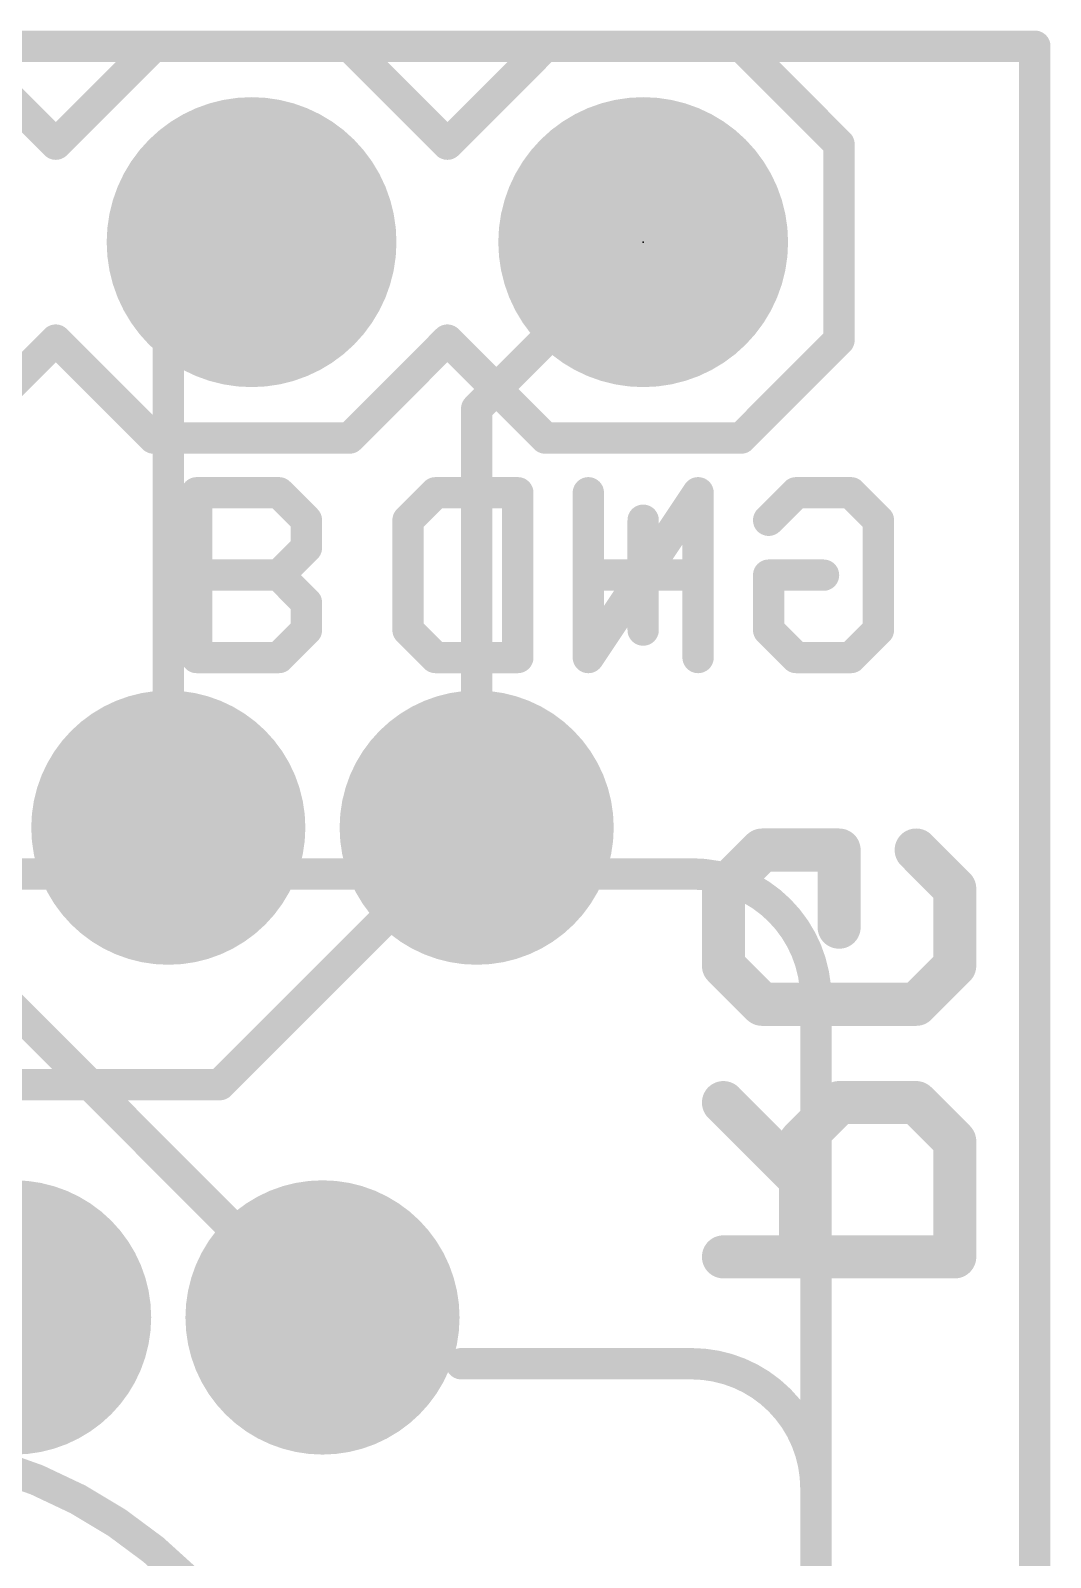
# Model space of a CAD drawing. Extents: x -17.8 to 15.3, y -5.1 to 28.
# Drawn here: x 8.73 to 15.34, y 18.14 to 28.04 of the extents above; entities that cross this region are included whole.
import ezdxf

# ---------------------------------------------------------------- set-up
doc = ezdxf.new("R2010")
doc.units = 0
for name, color, linetype in [('1', 12, 'CONTINUOUS'), ('16', 132, 'CONTINUOUS'), ('17', 110, 'CONTINUOUS'), ('20', 53, 'CONTINUOUS'), ('21', 41, 'CONTINUOUS'), ('22', 40, 'CONTINUOUS'), ('23', 53, 'CONTINUOUS'), ('51', 53, 'CONTINUOUS')]:
    doc.layers.add(name, color=color, linetype=linetype)

# ---------------------------------------------------------------- blocks, each defined once
blk = doc.blocks.new('RECT')
blk.add_solid([(-0.5, -0.5), (0.5, -0.5), (-0.5, 0.5), (0.5, 0.5)])
blk = doc.blocks.new('ROUNDP')
at = {"const_width": 0.5}
blk.add_lwpolyline([(0, -0.25, 1), (0, 0.25, 1), (0, -0.25)], format="xyb", dxfattribs=at)

msp = doc.modelspace()

# ---------------------------------------------------------------- linework, layer by layer
at = {"layer": '1', "const_width": 0.2032}
for points in [[(9.62, 26.13), (10.16, 26.67)], [(11.62, 25.59), (12.7, 26.67)], [(9.62, 22.875), (9.62, 26.13)], [(11.62, 22.875), (11.62, 25.59)], [(9.954, 21.209), (11.62, 22.875)], [(6.129, 21.209), (9.954, 21.209)]]:
    msp.add_lwpolyline(points, dxfattribs=at)
at = {"layer": '1', "const_width": 0.1016}
for points in [[(10.1959, 26.6341, 1), (10.1241, 26.7059)], [(12.7359, 26.6341, 1), (12.6641, 26.7059)], [(9.6708, 26.13, 1), (9.5692, 26.13)], [(9.5841, 26.1659, 1), (9.6559, 26.0941)], [(11.6708, 25.59, 1), (11.5692, 25.59)], [(11.5841, 25.6259, 1), (11.6559, 25.5541)], [(11.6559, 22.8391, 1), (11.5841, 22.9109)], [(9.5692, 22.875, 1), (9.6708, 22.875)], [(11.5692, 22.875, 1), (11.6708, 22.875)], [(9.9181, 21.2449, 1), (9.9899, 21.1731)], [(9.954, 21.1582, 1), (9.954, 21.2598)]]:
    msp.add_lwpolyline(points, format="xyb", dxfattribs=at)
at = {"layer": '16', "const_width": 0.2032}
msp.add_lwpolyline([(10.62, 19.7), (7.62, 22.7)], dxfattribs=at)
at = {"layer": '16', "const_width": 0.1016}
msp.add_lwpolyline([(10.5841, 19.6641, 1), (10.6559, 19.7359)], format="xyb", dxfattribs=at)
at = {"layer": '20', "const_width": 0.2032}
for points in [[(0, 27.94), (15.24, 27.94)], [(15.24, 27.94), (15.24, 0)]]:
    msp.add_lwpolyline(points, dxfattribs=at)
at = {"layer": '20', "const_width": 0.1016}
for points in [[(15.2908, 27.94, 1), (15.1892, 27.94)], [(15.24, 27.8892, 1), (15.24, 27.9908)]]:
    msp.add_lwpolyline(points, format="xyb", dxfattribs=at)
at = {"layer": '21', "const_width": 0.2032}
for points in [[(8.255, 27.94), (8.89, 27.305)], [(8.89, 27.305), (9.525, 27.94)], [(9.525, 27.94), (10.795, 27.94)], [(10.795, 27.94), (11.43, 27.305)], [(11.43, 27.305), (12.065, 27.94)], [(12.065, 27.94), (13.335, 27.94)], [(13.97, 27.305), (13.335, 27.94)], [(13.97, 26.035), (13.97, 27.305)], [(8.89, 26.035), (8.255, 25.4)], [(9.525, 25.4), (8.89, 26.035)], [(11.43, 26.035), (10.795, 25.4)], [(12.065, 25.4), (11.43, 26.035)], [(13.335, 25.4), (13.97, 26.035)], [(10.795, 25.4), (9.525, 25.4)], [(13.335, 25.4), (12.065, 25.4)], [(9.8039, 23.9776), (9.8039, 25.0453)], [(9.8039, 25.0453), (10.3378, 25.0453)], [(10.3378, 25.0453), (10.5157, 24.8674)], [(10.5157, 24.8674), (10.5157, 24.6894)], [(12.6998, 24.8674), (12.6998, 24.1556)], [(10.5157, 24.6894), (10.3378, 24.5115)], [(9.8039, 24.5115), (10.3378, 24.5115)], [(10.3378, 24.5115), (10.5157, 24.3335)], [(12.3439, 24.5115), (13.0557, 24.5115)], [(10.5157, 24.3335), (10.5157, 24.1556)], [(10.5157, 24.1556), (10.3378, 23.9776)], [(10.3378, 23.9776), (9.8039, 23.9776)], [(13.0138, 22.575), (11.52, 22.575)], [(13.82, 17.575), (13.82, 21.7688)]]:
    msp.add_lwpolyline(points, dxfattribs=at)
at = {"layer": '21'}
for points, const_width in [([(9.525, 27.9908, 1), (9.525, 27.8892)], 0.1016), ([(9.5609, 27.9041, 1), (9.4891, 27.9759)], 0.1016), ([(10.8309, 27.9759, 1), (10.7591, 27.9041)], 0.1016), ([(10.795, 27.8892, 1), (10.795, 27.9908)], 0.1016), ([(12.065, 27.9908, 1), (12.065, 27.8892)], 0.1016), ([(12.1009, 27.9041, 1), (12.0291, 27.9759)], 0.1016), ([(13.3709, 27.9759, 1), (13.2991, 27.9041)], 0.1016), ([(13.335, 27.8892, 1), (13.335, 27.9908)], 0.1016), ([(8.8541, 27.3409, 1), (8.9259, 27.2691)], 0.1016), ([(8.8541, 27.2691, 1), (8.9259, 27.3409)], 0.1016), ([(11.3941, 27.3409, 1), (11.4659, 27.2691)], 0.1016), ([(11.3941, 27.2691, 1), (11.4659, 27.3409)], 0.1016), ([(14.0208, 27.305, 1), (13.9192, 27.305)], 0.1016), ([(13.9341, 27.2691, 1), (14.0059, 27.3409)], 0.1016), ([(8.9259, 26.0709, 1), (8.8541, 25.9991)], 0.1016), ([(8.9259, 25.9991, 1), (8.8541, 26.0709)], 0.1016), ([(11.4659, 26.0709, 1), (11.3941, 25.9991)], 0.1016), ([(11.4659, 25.9991, 1), (11.3941, 26.0709)], 0.1016), ([(14.0059, 25.9991, 1), (13.9341, 26.0709)], 0.1016), ([(13.9192, 26.035, 1), (14.0208, 26.035)], 0.1016), ([(9.525, 25.4508, 1), (9.525, 25.3492)], 0.1016), ([(9.4891, 25.3641, 1), (9.5609, 25.4359)], 0.1016), ([(10.7591, 25.4359, 1), (10.8309, 25.3641)], 0.1016), ([(10.795, 25.3492, 1), (10.795, 25.4508)], 0.1016), ([(12.065, 25.4508, 1), (12.065, 25.3492)], 0.1016), ([(12.0291, 25.3641, 1), (12.1009, 25.4359)], 0.1016), ([(13.2991, 25.4359, 1), (13.3709, 25.3641)], 0.1016), ([(13.335, 25.3492, 1), (13.335, 25.4508)], 0.1016), ([(9.8547, 25.0453, 1), (9.7531, 25.0453)], 0.1016), ([(9.8039, 25.0961, 1), (9.8039, 24.9945)], 0.1016), ([(10.3737, 25.0812, 1), (10.3018, 25.0094)], 0.1016), ([(10.3378, 24.9945, 1), (10.3378, 25.0961)], 0.1016), ([(10.5665, 24.8674, 1), (10.4649, 24.8674)], 0.1016), ([(10.4798, 24.8314, 1), (10.5516, 24.9033)], 0.1016), ([(12.7506, 24.8674, 1), (12.649, 24.8674)], 0.1016), ([(10.5516, 24.6535, 1), (10.4798, 24.7253)], 0.1016), ([(10.4649, 24.6894, 1), (10.5665, 24.6894)], 0.1016), ([(9.8039, 24.5623, 1), (9.8039, 24.4607)], 0.1016), ([(10.3737, 24.5474, 1), (10.3018, 24.4755)], 0.1016), ([(10.3018, 24.5474, 1), (10.3737, 24.4755)], 0.1016), ([(10.3378, 24.4607, 1), (10.3378, 24.5623)], 0.1016), ([(12.3439, 24.5623, 1), (12.3439, 24.4607)], 0.1016), ([(13.0557, 24.4607, 1), (13.0557, 24.5623)], 0.1016), ([(10.5665, 24.3335, 1), (10.4649, 24.3335)], 0.1016), ([(10.4798, 24.2976, 1), (10.5516, 24.3694)], 0.1016), ([(10.5516, 24.1196, 1), (10.4798, 24.1915)], 0.1016), ([(10.4649, 24.1556, 1), (10.5665, 24.1556)], 0.1016), ([(12.649, 24.1556, 1), (12.7506, 24.1556)], 0.1016), ([(9.8039, 24.0284, 1), (9.8039, 23.9268)], 0.1016), ([(10.3018, 24.0135, 1), (10.3737, 23.9417)], 0.1016), ([(10.3378, 23.9268, 1), (10.3378, 24.0284)], 0.1016), ([(9.7531, 23.9776, 1), (9.8547, 23.9776)], 0.1016), ([(11.52, 22.6258, 1), (11.52, 22.5242)], 0.1016), ([(13.82, 21.7688, 0.4142), (13.0138, 22.575)], 0.2032), ([(13.0138, 22.6258, 1), (13.0138, 22.5242)], 0.1016), ([(13.0138, 22.5242, 1), (13.0138, 22.6258)], 0.1016), ([(13.8708, 21.7688, 1), (13.7692, 21.7688)], 0.1016), ([(13.7692, 21.7688, 1), (13.8708, 21.7688)], 0.1016), ([(7.62, 12.875, 1), (7.62, 18.875, 1), (7.62, 12.875)], 0.2032)]:
    msp.add_lwpolyline(points, format="xyb", dxfattribs=dict(at, const_width=const_width))
at = {"layer": '22'}
for points, const_width in [([(11.1749, 24.8674), (11.3528, 25.0453)], 0.2032), ([(11.3528, 25.0453), (11.8867, 25.0453)], 0.2032), ([(11.8867, 25.0453), (11.8867, 23.9776)], 0.2032), ([(13.0561, 25.0453), (12.3443, 23.9776)], 0.2032), ([(12.3443, 23.9776), (12.3443, 25.0453)], 0.2032), ([(13.0561, 23.9776), (13.0561, 25.0453)], 0.2032), ([(13.5137, 24.8674), (13.6916, 25.0453)], 0.2032), ([(13.6916, 25.0453), (14.0475, 25.0453)], 0.2032), ([(14.0475, 25.0453), (14.2255, 24.8674)], 0.2032), ([(11.1749, 24.1556), (11.1749, 24.8674)], 0.2032), ([(14.2255, 24.8674), (14.2255, 24.1556)], 0.2032), ([(13.5137, 24.1556), (13.5137, 24.5115)], 0.2032), ([(13.5137, 24.5115), (13.8696, 24.5115)], 0.2032), ([(11.3528, 23.9776), (11.1749, 24.1556)], 0.2032), ([(13.6916, 23.9776), (13.5137, 24.1556)], 0.2032), ([(14.2255, 24.1556), (14.0475, 23.9776)], 0.2032), ([(11.8867, 23.9776), (11.3528, 23.9776)], 0.2032), ([(14.0475, 23.9776), (13.6916, 23.9776)], 0.2032), ([(13.2207, 22.4796), (13.4707, 22.7296)], 0.2794), ([(13.4707, 22.7296), (13.9706, 22.7296)], 0.2794), ([(13.9706, 22.7296), (13.9706, 22.2297)], 0.2794), ([(14.4706, 22.7296), (14.7206, 22.4796)], 0.2794), ([(13.2207, 21.9797), (13.2207, 22.4796)], 0.2794), ([(14.7206, 22.4796), (14.7206, 21.9797)], 0.2794), ([(13.4707, 21.7297), (13.2207, 21.9797)], 0.2794), ([(14.7206, 21.9797), (14.4706, 21.7297)], 0.2794), ([(14.4706, 21.7297), (13.4707, 21.7297)], 0.2794), ([(13.7207, 20.5925), (13.2207, 21.0925)], 0.2794), ([(13.9706, 21.0925), (13.7207, 20.8425)], 0.2794), ([(14.4706, 21.0925), (13.9706, 21.0925)], 0.2794), ([(14.7206, 20.8425), (14.4706, 21.0925)], 0.2794), ([(13.7207, 20.8425), (13.7207, 20.0925)], 0.2794), ([(14.7206, 20.0925), (14.7206, 20.8425)], 0.2794), ([(13.2207, 20.0925), (14.7206, 20.0925)], 0.2794), ([(13.0138, 19.4), (11.52, 19.4)], 0.2032), ([(13.82, 14.4), (13.82, 18.5938)], 0.2032)]:
    msp.add_lwpolyline(points, dxfattribs=dict(at, const_width=const_width))
for points, const_width in [([(11.3528, 25.0961, 1), (11.3528, 24.9945)], 0.1016), ([(11.3888, 25.0094, 1), (11.3169, 25.0812)], 0.1016), ([(11.9375, 25.0453, 1), (11.8359, 25.0453)], 0.1016), ([(11.8867, 24.9945, 1), (11.8867, 25.0961)], 0.1016), ([(12.3951, 25.0453, 1), (12.2935, 25.0453)], 0.1016), ([(13.1069, 25.0453, 1), (13.0053, 25.0453)], 0.1016), ([(13.0984, 25.0171, 1), (13.0138, 25.0735)], 0.1016), ([(13.6916, 25.0961, 1), (13.6916, 24.9945)], 0.1016), ([(13.7276, 25.0094, 1), (13.6557, 25.0812)], 0.1016), ([(14.0835, 25.0812, 1), (14.0116, 25.0094)], 0.1016), ([(14.0475, 24.9945, 1), (14.0475, 25.0961)], 0.1016), ([(11.2257, 24.8674, 1), (11.1241, 24.8674)], 0.1016), ([(11.139, 24.9033, 1), (11.2108, 24.8314)], 0.1016), ([(13.4778, 24.9033, 1), (13.5496, 24.8314)], 0.1016), ([(14.2763, 24.8674, 1), (14.1747, 24.8674)], 0.1016), ([(14.1896, 24.8314, 1), (14.2614, 24.9033)], 0.1016), ([(13.5645, 24.5115, 1), (13.4629, 24.5115)], 0.1016), ([(13.5137, 24.5623, 1), (13.5137, 24.4607)], 0.1016), ([(13.8696, 24.4607, 1), (13.8696, 24.5623)], 0.1016), ([(11.2108, 24.1915, 1), (11.139, 24.1196)], 0.1016), ([(13.5496, 24.1915, 1), (13.4778, 24.1196)], 0.1016), ([(14.2614, 24.1196, 1), (14.1896, 24.1915)], 0.1016), ([(11.1241, 24.1556, 1), (11.2257, 24.1556)], 0.1016), ([(13.4629, 24.1556, 1), (13.5645, 24.1556)], 0.1016), ([(14.1747, 24.1556, 1), (14.2763, 24.1556)], 0.1016), ([(11.3528, 24.0284, 1), (11.3528, 23.9268)], 0.1016), ([(11.3169, 23.9417, 1), (11.3888, 24.0135)], 0.1016), ([(11.8867, 23.9268, 1), (11.8867, 24.0284)], 0.1016), ([(12.302, 24.0058, 1), (12.3866, 23.9494)], 0.1016), ([(13.6916, 24.0284, 1), (13.6916, 23.9268)], 0.1016), ([(13.6557, 23.9417, 1), (13.7276, 24.0135)], 0.1016), ([(14.0116, 24.0135, 1), (14.0835, 23.9417)], 0.1016), ([(14.0475, 23.9268, 1), (14.0475, 24.0284)], 0.1016), ([(11.8359, 23.9776, 1), (11.9375, 23.9776)], 0.1016), ([(12.2935, 23.9776, 1), (12.3951, 23.9776)], 0.1016), ([(13.0053, 23.9776, 1), (13.1069, 23.9776)], 0.1016), ([(13.4707, 22.7995, 1), (13.4707, 22.6598)], 0.1397), ([(13.5201, 22.6802, 1), (13.4213, 22.779)], 0.1397), ([(14.0405, 22.7296, 1), (13.9008, 22.7296)], 0.1397), ([(13.9706, 22.6598, 1), (13.9706, 22.7995)], 0.1397), ([(14.52, 22.779, 1), (14.4212, 22.6802)], 0.1397), ([(13.2906, 22.4796, 1), (13.1509, 22.4796)], 0.1397), ([(13.1713, 22.529, 1), (13.2701, 22.4302)], 0.1397), ([(14.7904, 22.4796, 1), (14.6507, 22.4796)], 0.1397), ([(14.6712, 22.4302, 1), (14.77, 22.529)], 0.1397), ([(13.9008, 22.2297, 1), (14.0405, 22.2297)], 0.1397), ([(13.2701, 22.0291, 1), (13.1713, 21.9303)], 0.1397), ([(14.77, 21.9303, 1), (14.6712, 22.0291)], 0.1397), ([(13.1509, 21.9797, 1), (13.2906, 21.9797)], 0.1397), ([(14.6507, 21.9797, 1), (14.7904, 21.9797)], 0.1397), ([(13.4707, 21.7995, 1), (13.4707, 21.6599)], 0.1397), ([(13.4213, 21.6803, 1), (13.5201, 21.7791)], 0.1397), ([(14.4212, 21.7791, 1), (14.52, 21.6803)], 0.1397), ([(14.4706, 21.6599, 1), (14.4706, 21.7995)], 0.1397), ([(13.2701, 21.1419, 1), (13.1713, 21.0431)], 0.1397), ([(13.9706, 21.1623, 1), (13.9706, 21.0226)], 0.1397), ([(14.02, 21.0431, 1), (13.9212, 21.1419)], 0.1397), ([(14.52, 21.1419, 1), (14.4212, 21.0431)], 0.1397), ([(14.4706, 21.0226, 1), (14.4706, 21.1623)], 0.1397), ([(13.7905, 20.8425, 1), (13.6508, 20.8425)], 0.1397), ([(13.6713, 20.8919, 1), (13.7701, 20.7931)], 0.1397), ([(14.7904, 20.8425, 1), (14.6507, 20.8425)], 0.1397), ([(14.6712, 20.7931, 1), (14.77, 20.8919)], 0.1397), ([(13.6713, 20.5431, 1), (13.7701, 20.6419)], 0.1397), ([(13.2207, 20.1624, 1), (13.2207, 20.0227)], 0.1397), ([(14.7206, 20.0227, 1), (14.7206, 20.1624)], 0.1397), ([(13.6508, 20.0925, 1), (13.7905, 20.0925)], 0.1397), ([(14.6507, 20.0925, 1), (14.7904, 20.0925)], 0.1397), ([(11.52, 19.4508, 1), (11.52, 19.3492)], 0.1016), ([(13.82, 18.5938, 0.4142), (13.0138, 19.4)], 0.2032), ([(13.0138, 19.4508, 1), (13.0138, 19.3492)], 0.1016), ([(13.0138, 19.3492, 1), (13.0138, 19.4508)], 0.1016), ([(13.8708, 18.5938, 1), (13.7692, 18.5938)], 0.1016), ([(13.7692, 18.5938, 1), (13.8708, 18.5938)], 0.1016)]:
    msp.add_lwpolyline(points, format="xyb", dxfattribs=dict(at, const_width=const_width))
at = {"layer": '23'}
msp.add_point((12.7, 26.67), dxfattribs=at)
at = {"layer": '51', "const_width": 0.2032}
msp.add_lwpolyline([(3.72, 22.575), (11.52, 22.575)], dxfattribs=at)
at = {"layer": '51', "const_width": 0.1016}
msp.add_lwpolyline([(11.52, 22.5242, 1), (11.52, 22.6258)], format="xyb", dxfattribs=at)

# ---------------------------------------------------------------- block references
at = {"layer": '17'}
for p, xscale, yscale, rotation in [((10.16, 26.67), 1.8796, 1.8796, 270), ((10.16, 26.67), 1.8796, 1.8796, 270), ((12.7, 26.67), 1.8796, 1.8796, 270), ((12.7, 26.67), 1.8796, 1.8796, 270), ((8.62, 19.7), 1.778, 1.778, 180), ((8.62, 19.7), 1.778, 1.778, 180), ((10.62, 19.7), 1.778, 1.778, 180), ((10.62, 19.7), 1.778, 1.778, 180)]:
    msp.add_blockref('ROUNDP', p, dxfattribs=dict(at, xscale=xscale, yscale=yscale, rotation=rotation))
at = {"layer": '17', "xscale": 1.778, "yscale": 1.778}
for p in [(9.62, 22.875), (9.62, 22.875), (11.62, 22.875), (11.62, 22.875)]:
    msp.add_blockref('ROUNDP', p, dxfattribs=at)
at = {"layer": '51', "xscale": 0.508, "yscale": 0.508, "rotation": 180}
for p in [(10.16, 26.67), (12.7, 26.67)]:
    msp.add_blockref('RECT', p, dxfattribs=at)

doc.saveas('drawing.dxf')
